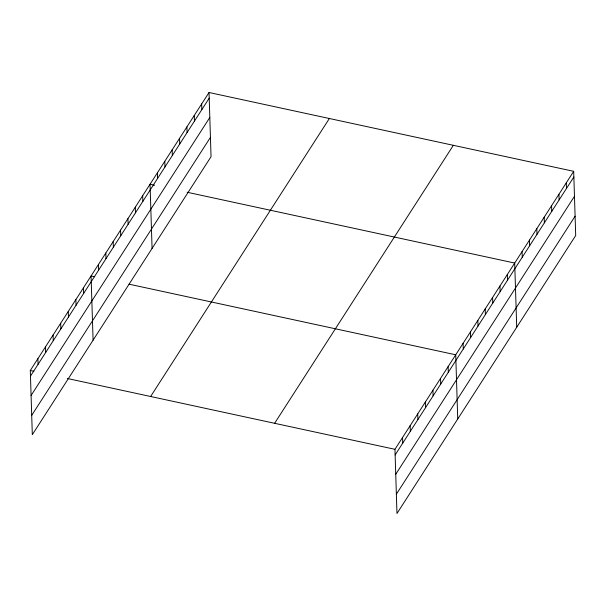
<?xml version="1.0" encoding="UTF-8"?>
<svg xmlns="http://www.w3.org/2000/svg" width="606" height="606" viewBox="0 0 606 606"><rect width="100%" height="100%" fill="white"/><g stroke="black" fill="none" stroke-linecap="round" stroke-linejoin="round"><path stroke-width="0.91" d="M209.032 92.498L211.047 156.689L32.315 434.676L30.3 370.486L209.032 92.498L573.685 171.324L575.7 235.514L396.968 513.502L394.953 449.311L573.685 171.324M30.474 376.137L209.206 98.149M31.088 395.46L209.812 117.466M31.709 415.36L210.441 137.373M150.636 396.498L329.369 118.511M274.616 423.299L453.349 145.311M395.127 454.962L573.859 176.975M395.733 474.278L574.465 196.291M396.362 494.185L575.094 216.19M154.575 185.216L150.053 184.239L152.068 248.422M187.148 192.254L514.699 263.057L516.721 327.248M94.688 276.753L91.067 275.972L93.089 340.163M129.07 284.184L455.72 354.798L457.735 418.981M30.3 370.486L33.921 371.273M67.395 378.508L394.953 449.311M566.307 182.792L566.489 188.436M558.937 194.253L559.118 199.904M551.566 205.722L551.74 211.373M544.196 217.19L544.37 222.841M536.818 228.659L536.999 234.31M529.447 240.127L529.621 245.778M522.077 251.588L522.251 257.239M507.328 274.526L507.51 280.177M499.958 285.994L500.132 291.645M492.587 297.463L492.761 303.114M485.209 308.931L485.391 314.575M477.839 320.392L478.013 326.043M470.468 331.861L470.642 337.512M463.09 343.329L463.272 348.98M448.122 366.607L448.304 372.258M440.532 378.424L440.706 384.075M432.934 390.241L433.108 395.892M425.336 402.051L425.51 407.702M417.739 413.868L417.92 419.519M410.141 425.685L410.323 431.336M402.551 437.502L402.725 443.145M201.662 103.967L201.836 109.618M194.284 115.435L194.465 121.086M186.913 126.904L187.087 132.547M179.543 138.365L179.717 144.016M172.165 149.833L172.346 155.484M164.794 161.302L164.976 166.953M157.424 172.771L157.598 178.422M142.675 195.7L142.857 201.351M135.305 207.169L135.479 212.82M127.934 218.637L128.108 224.288M120.556 230.106L120.738 235.757M113.186 241.574L113.367 247.218M105.815 253.035L105.989 258.686M98.445 264.504L98.619 270.155M83.469 287.789L83.651 293.44M75.879 299.599L76.053 305.25M68.281 311.416L68.455 317.067M60.683 323.233L60.865 328.884M53.086 335.042L53.267 340.693M45.495 346.859L45.67 352.51M37.898 358.676L38.072 364.327"/></g></svg>
